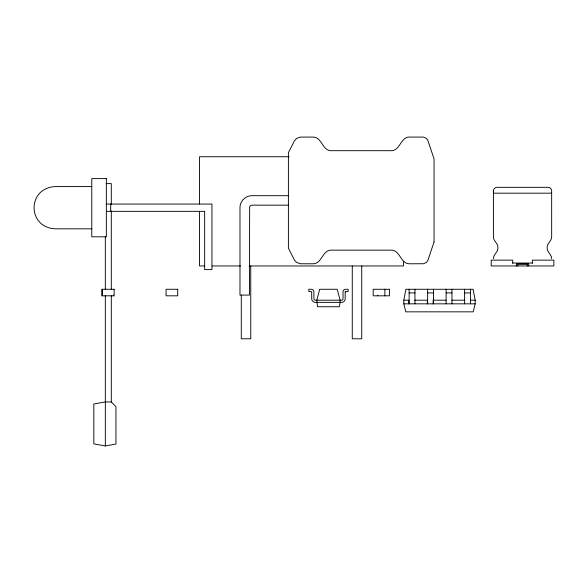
<?xml version="1.0" encoding="UTF-8"?>
<svg xmlns="http://www.w3.org/2000/svg" width="583" height="583" viewBox="0 0 583 583"><rect width="100%" height="100%" fill="white"/><g stroke="black" fill="none" stroke-linecap="round" stroke-linejoin="round"><path stroke-width="0.87" d="M493.407 258.684C493.24 254.37 498.334 252.177 497.933 247.76C498.334 243.344 493.24 241.151 493.407 236.836L493.407 190.954M403.815 300.194L405.892 289.27L473.112 289.27L475.181 300.194L475.181 303.838L473.221 311.847L405.783 311.847L403.815 303.838L403.815 300.194L408.843 300.194L408.843 303.838M111.295 401.949L105.326 401.949L93.819 403.99L93.819 443.896L105.326 445.937L115.959 444.042L115.959 406.606L111.295 401.949L111.295 295.515M289.095 156.732L199.561 156.732L199.561 204.065M106.179 183.616L111.295 183.616L111.295 204.546M91.779 186.589L57.017 186.589C26.461 186.145 26.461 229.272 57.017 228.828L91.779 228.828M493.415 193.177L551.656 193.177M288.403 195.691L251.834 195.691C245.523 195.626 239.912 201.244 239.977 207.548L239.977 295.093L249.444 295.093L249.648 206.732L250.726 205.507L252.148 205.158L288.403 205.158M106.346 204.065L211.942 204.065L211.942 269.608L204.655 269.608L204.655 211.345L106.346 211.345M512.362 263.05L532.709 263.05M204.546 265.965L199.561 265.965L199.561 211.345M212.234 265.965L240.684 265.965M249.116 265.965L403.465 265.965L403.465 261.417M409.135 292.914L414.958 292.914M427.63 292.914L433.453 292.914M446.126 292.914L451.956 292.914M464.622 292.914L470.452 292.914M414.666 300.194L427.339 300.194L427.339 303.838M446.126 300.194L433.162 300.194L433.162 303.838M451.956 300.194L464.622 300.194M470.452 300.194L475.181 300.194M403.815 303.838L475.181 303.838M551.664 258.684C551.831 254.37 546.737 252.177 547.138 247.76C546.737 243.344 551.831 241.151 551.664 236.836L551.656 190.954A3.644 3.644 0 0 0 548.02 187.318L497.051 187.318A3.644 3.644 0 0 0 493.415 190.954M532.33 263.05L532.33 260.142L553.85 260.142L553.85 265.965L491.221 265.965L491.221 260.142L512.741 260.142L512.741 263.05M528.723 265.965L528.723 263.778L516.349 263.778L516.349 265.965M527.272 265.965L527.272 264.143L517.799 264.143L517.799 265.965M470.452 289.27L470.452 303.838M464.622 289.27L464.622 303.838M451.956 289.27L451.956 303.838M446.126 289.27L446.126 303.838M433.453 289.27L433.453 303.838M427.63 289.27L427.63 303.838M414.958 289.27L414.958 303.838M409.135 289.27L409.135 303.838M384.853 289.27L384.853 295.821M377.748 295.093L377.748 295.821M361.737 265.965L361.737 338.789L352.27 338.789L352.27 265.965M250.756 265.965L250.756 338.789L241.289 338.789L241.289 295.093M113.394 295.093L113.394 295.821M111.295 210.908L111.295 289.146M110.712 204.065L110.712 211.345M105.326 236.385L105.326 289.146M105.326 295.515L105.326 445.937M102.484 289.27L102.484 295.821M345.216 291.77L345.18 299.21A3.644 3.644 0 0 1 342.039 302.351L314.871 302.351A3.644 3.644 0 0 1 311.737 299.21L311.679 291.682L308.793 291.456L308.793 289.27L311.344 289.27A2.551 2.551 0 0 1 313.894 291.821L313.894 298.736A1.458 1.458 0 0 0 315.352 300.194L341.565 300.194A1.458 1.458 0 0 0 343.023 298.736L343.023 291.821A2.551 2.551 0 0 1 345.573 289.27L348.124 289.27L348.124 291.456L345.216 291.77M340.108 302.38L339.415 306.745L317.502 306.745L316.809 300.194L319.717 289.27L337.2 289.27L340.108 300.194L340.108 302.38M434.051 241.938L427.988 260.135L426.479 262.43L423.484 263.749L409.332 263.778C400.106 263.705 400.222 249.181 390.297 250.158L332.164 250.158C322.239 249.181 322.348 263.705 313.129 263.778L300.347 263.756L296.703 262.467L294.473 260.135L288.403 248.169L288.403 152.68L294.473 140.714L296.703 138.382L300.347 137.092L313.129 137.063C322.348 137.143 322.239 151.667 332.164 150.691L390.297 150.691C400.222 151.667 400.106 137.143 409.332 137.063L423.484 137.092L426.479 138.419L427.988 140.714L434.051 158.911L434.051 241.938M106.346 178.595L91.779 178.595L91.779 236.815L106.346 236.815L106.346 178.595M114.137 289.27L101.741 289.27L101.741 295.821L114.137 295.821L114.137 289.27M177.713 289.27L166.06 289.27L166.06 295.821L177.713 295.821L177.713 289.27M389.4 289.27L373.2 289.27L373.2 295.821L389.4 295.821L389.4 289.27"/></g></svg>
